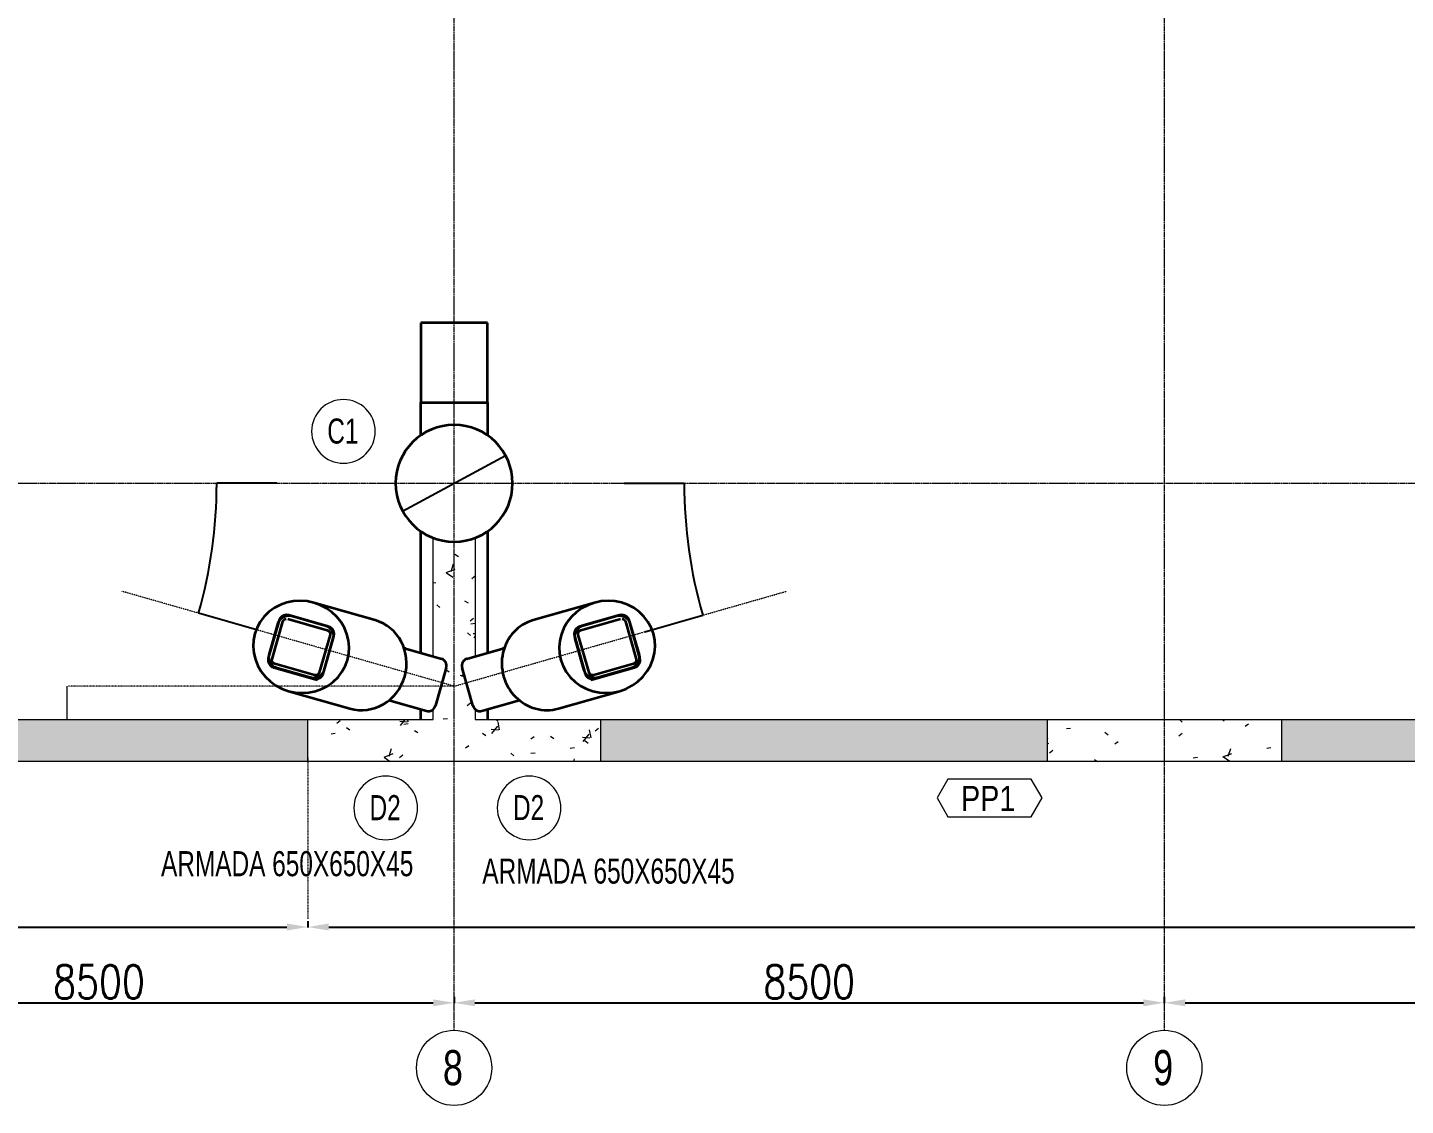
# Model space of a CAD drawing. Header units: metres. Extents: x -5444 to 112500, y -2287 to 89414.
# Drawn here: x 24574 to 41065, y -2001 to 10906 of the extents above; entities that cross this region are included whole.
import ezdxf

# ---------------------------------------------------------------- set-up
doc = ezdxf.new("R2010")
doc.units = ezdxf.units.M
doc.header["$LTSCALE"] = 10
doc.linetypes.add('Grid Line', pattern=[3.33375, 1.905, -0.47625, 0.47625, -0.47625])
doc.linetypes.add('Hidden 0_75', pattern=[0.225, 0.1125, -0.1125])
doc.layers.add('COTAS', color=8, linetype='Continuous')
for name, color, linetype, lineweight in [('E_CIMENTACION-1', 254, 'Continuous', 18), ('E_CIMENTACION-2', 253, 'Continuous', 18), ('E_COLUMNAS-1', 4, 'Continuous', 35), ('E_DETALLES-1', 7, 'Hidden 0_75', 9), ('E_DIM', 2, 'Continuous', 9), ('E_DIM-1', 2, 'Continuous', 18), ('E_EJES', 8, 'Continuous', 9), ('E_EJES-1', 8, 'Grid Line', 9), ('E_MUROS-1', 10, 'Continuous', 18), ('E_MUROS-2', 253, 'Continuous', 18), ('E_TEXTO', 3, 'Continuous', 9)]:
    doc.layers.add(name, color=color, linetype=linetype, lineweight=lineweight)
doc.styles.add('Arial Narrow', font='', dxfattribs={"width": 0.85, "height": 0.3})
doc.styles.add('Arial Narrow_1', font='', dxfattribs={"height": 0.3})
doc.styles.add('CNI_COTAS', font='romans.shx', dxfattribs={"width": 0.8})
doc.styles.add('Swis721 LtCn BT', font='swisscl.ttf', dxfattribs={"height": 0.42})
doc.styles.add('Yu Gothic UI Light', font='Yu Gothic UI Light.ttf', dxfattribs={"height": 0.225})
doc.styles.get('Arial Narrow').set_extended_font_data('Arial Narrow')
doc.styles.get('Arial Narrow_1').set_extended_font_data('Arial Narrow')
doc.dimstyles.new('1.5', dxfattribs={"dimscale": 0, "dimtxt": 400, "dimasz": 250, "dimexe": 4, "dimexo": 4, "dimgap": 50, "dimtad": 1, "dimdec": 0, "dimzin": 4, "dimdsep": 46, "dimtxsty": 'CNI_COTAS', "dimcen": 0, "dimclrd": 256, "dimclrt": 3, "dimadec": 0, "dimazin": 0, "dimtfac": 1, "dimtdec": 0, "dimtmove": 2, "dimatfit": 0, "dimfxl": 0.05, "dimtolj": 1, "dimtzin": 0, "dimarcsym": 0})
doc.dimstyles.new('CNI_COTAS_1', dxfattribs={"dimscale": 0.3048, "dimtxt": 0.235657, "dimasz": 0.492126, "dimexe": 0.246063, "dimexo": 0.0625, "dimgap": 0.049213, "dimtad": 1, "dimrnd": 0.01, "dimzin": 0, "dimdsep": 46, "dimtxsty": 'Yu Gothic UI Light', "dimblk1": 'OPEN30', "dimblk2": 'OPEN30', "dimsah": 1, "dimcen": 0.09, "dimdle": 0.246063, "dimazin": 0, "dimtfac": 1, "dimtdec": 4, "dimtix": 1, "dimtmove": 2, "dimatfit": 3, "dimfxl": 0.246063, "dimfxlon": 1, "dimtvp": 1, "dimtolj": 1, "dimtzin": 0, "dimlwd": 18, "dimlwe": 18, "dimarcsym": 2})
doc.dimstyles.new('CNI_COTAS_DIAMETRO', dxfattribs={"dimscale": 0.3048, "dimtxt": 0.235657, "dimasz": 0.984252, "dimexe": 1.181102, "dimexo": 0, "dimgap": 0.738189, "dimtad": 1, "dimjust": 3, "dimrnd": 0.01, "dimzin": 0, "dimdsep": 46, "dimtxsty": 'Yu Gothic UI Light', "dimblk1": 'OPEN30', "dimblk2": 'OPEN30', "dimsah": 1, "dimcen": 0.09, "dimdle": 0.492126, "dimazin": 0, "dimtfac": 1, "dimtdec": 4, "dimtix": 1, "dimtmove": 0, "dimatfit": 2, "dimfxl": 1, "dimtvp": 1, "dimtolj": 1, "dimtzin": 0, "dimarcsym": 2})
doc.dimstyles.new('CNI_COTAS_RADIAL', dxfattribs={"dimscale": 0.3048, "dimtxt": 0.235657, "dimasz": 0.984252, "dimexe": 1.181102, "dimexo": 0.738189, "dimgap": 0.492126, "dimtad": 1, "dimrnd": 0.01, "dimzin": 0, "dimdsep": 46, "dimtxsty": 'Yu Gothic UI Light', "dimblk1": 'OPEN30', "dimblk2": 'OPEN30', "dimsah": 1, "dimcen": 0.09, "dimdle": 0.246063, "dimazin": 0, "dimtfac": 1, "dimtdec": 4, "dimtix": 1, "dimtmove": 0, "dimatfit": 3, "dimfxl": 1, "dimtvp": 1, "dimtolj": 1, "dimtzin": 0, "dimarcsym": 2})
pattern_1 = [(50, (95341.5, -135213.6), (1092.9874, -96.024), [114, -1257]), (355, (95341.5, -135213.6), (-211.8535, 1146.828), [91, -1006]), (100.451, (95432.5, -135221.6), (882.091, 1050.433), [97, -1069]), (46.184, (95341.5, -134908.6), (1626.246, -252.121), [171, -1886]), (96.636, (95477.5, -134929.6), (1423.989, 1484.504), [146, -1603]), (351.184, (95341.5, -134908.6), (1424.305, 1484.244), [137, -1509]), (21, (95493.5, -134984.6), (909.395, -613.8754), [114, -1257]), (326, (95493.5, -134984.6), (370.702, 1105.747), [91, -1006]), (71.451, (95569.5, -135036.6), (1280.754, 491.083), [97, -1069]), (37.5, (95341.5, -135213.64), (19.0208, 507.4399), [50, -943, 50, -971, -1010]), (37.5, (95341.5, -135213.64), (19.0208, 507.4399), [-2015, 50, -959]), (7.5, (95341.5, -135213.64), (400.9215, 601.4765), [50, -532, 50, -920, -385]), (7.5, (95341.5, -135213.64), (400.9215, 601.4765), [-1553, 50, -335]), (327.5, (95001.5, -135213.64), (813.8092, -34.6925), [50, -331, 50, -1138, -1577]), (327.5, (95001.5, -135213.64), (813.8092, -34.6925), [-1570, 50, -1527]), (317.5, (94849.5, -135213.64), (888.673, 152.753), [50, -445, 50, -739, -1120]), (317.5, (94849.5, -135213.64), (888.673, 152.753), [-1285, 50, -1070])]

# ---------------------------------------------------------------- blocks, each defined once
blk = doc.blocks.new('EST_SCM_RECALCE_16 - EST_SCM_RECALCE_16-1579477-_0_00m_LOC COLUMNAS Y MUROS PISO 1')
at = {"layer": 'E_COLUMNAS-1'}
for p, q in [((-82.262, 142.582), (-83.062, 142.582)), ((-83.062, 142.582), (-83.062, 141.629)), ((-82.262, 141.629), (-82.262, 142.582)), ((-83.062, 141.629), (-82.262, 141.629)), ((-83.062, 141.235), (-83.062, 141.629)), ((-82.262, 141.629), (-82.262, 141.235)), ((-83.062, 138.632), (-83.062, 140.09)), ((-82.262, 140.09), (-82.262, 138.633)), ((-83.062, 137.832), (-83.062, 137.957)), ((-82.262, 137.957), (-82.262, 137.832))]:
    blk.add_line(p, q, dxfattribs=at)
blk = doc.blocks.new('EST_SCM_CAMISA_4 - EST_SCM_CAMISA_4-1934144-_0_00m_LOC COLUMNAS Y MUROS PISO 1')
at = {"layer": 'E_COLUMNAS-1'}
for p, q in [((-63.982, 139.233), (-64.716, 139.023)), ((-64.129, 138.957), (-63.732, 139.07)), ((-63.558, 138.987), (-63.449, 138.609)), ((-64.104, 138.421), (-64.212, 138.8)), ((-63.543, 138.449), (-63.94, 138.335)), ((-64.414, 137.965), (-63.679, 138.175))]:
    blk.add_line(p, q, dxfattribs=at)
at = {"layer": 'E_COLUMNAS-1', "flags": 128}
for points in [[(-63.982, 139.233), (-64.059, 139.205), (-64.132, 139.167), (-64.198, 139.119), (-64.257, 139.063), (-64.308, 139), (-64.348, 138.931), (-64.378, 138.857), (-64.397, 138.78), (-64.405, 138.701), (-64.401, 138.623), (-64.385, 138.546), (-64.357, 138.472), (-64.32, 138.403), (-64.272, 138.34), (-64.215, 138.285), (-64.15, 138.238), (-64.079, 138.201), (-64.003, 138.174), (-63.923, 138.157), (-63.842, 138.152), (-63.76, 138.158), (-63.679, 138.175)], [(-63.679, 138.175), (-63.602, 138.203), (-63.53, 138.241), (-63.463, 138.289), (-63.404, 138.345), (-63.354, 138.408), (-63.313, 138.477), (-63.283, 138.551), (-63.264, 138.628), (-63.257, 138.707), (-63.261, 138.786), (-63.277, 138.862), (-63.304, 138.936), (-63.342, 139.005), (-63.39, 139.068), (-63.446, 139.123), (-63.511, 139.17), (-63.582, 139.207), (-63.658, 139.235), (-63.738, 139.251), (-63.82, 139.256), (-63.901, 139.25), (-63.982, 139.233)], [(-63.732, 139.07), (-63.701, 139.078), (-63.67, 139.078), (-63.639, 139.072), (-63.611, 139.059), (-63.588, 139.039), (-63.569, 139.015), (-63.558, 138.987)], [(-64.212, 138.8), (-64.217, 138.832), (-64.213, 138.863), (-64.202, 138.893), (-64.183, 138.92), (-64.158, 138.942), (-64.129, 138.957)], [(-63.449, 138.609), (-63.445, 138.58), (-63.447, 138.552), (-63.455, 138.524), (-63.47, 138.498), (-63.491, 138.477), (-63.515, 138.46), (-63.543, 138.449)], [(-63.94, 138.335), (-63.969, 138.33), (-63.999, 138.331), (-64.028, 138.339), (-64.054, 138.353), (-64.076, 138.372), (-64.093, 138.395), (-64.104, 138.421)]]:
    blk.add_lwpolyline(points, dxfattribs=at)
at = {"layer": 'E_COLUMNAS-1'}
blk.add_ellipse((-64.565, 138.494), major_axis=(-0.151, 0.529), ratio=0.954563, start_param=0, end_param=3.141593, dxfattribs=at)
blk = doc.blocks.new('EST_SCM_CAMISA_2 - EST_SCM_CAMISA_4-2886381-_0_00m_LOC COLUMNAS Y MUROS PISO 1')
at = {"layer": 'E_COLUMNAS-1'}
for p, q in [((-66.608, 139.023), (-67.342, 139.233)), ((-67.592, 139.07), (-67.195, 138.957)), ((-67.875, 138.609), (-67.767, 138.987)), ((-67.112, 138.8), (-67.22, 138.421)), ((-67.384, 138.335), (-67.781, 138.449)), ((-67.645, 138.175), (-66.91, 137.965))]:
    blk.add_line(p, q, dxfattribs=at)
at = {"layer": 'E_COLUMNAS-1', "flags": 128}
for points in [[(-67.342, 139.233), (-67.423, 139.25), (-67.505, 139.256), (-67.586, 139.251), (-67.666, 139.235), (-67.742, 139.207), (-67.813, 139.17), (-67.878, 139.123), (-67.935, 139.068), (-67.982, 139.005), (-68.02, 138.936), (-68.048, 138.862), (-68.063, 138.786), (-68.068, 138.707), (-68.06, 138.628), (-68.041, 138.551), (-68.011, 138.477), (-67.971, 138.408), (-67.92, 138.345), (-67.861, 138.289), (-67.795, 138.241), (-67.722, 138.203), (-67.645, 138.175)], [(-67.645, 138.175), (-67.564, 138.158), (-67.483, 138.152), (-67.401, 138.157), (-67.321, 138.174), (-67.245, 138.201), (-67.174, 138.238), (-67.109, 138.285), (-67.052, 138.34), (-67.005, 138.403), (-66.967, 138.472), (-66.94, 138.546), (-66.924, 138.623), (-66.919, 138.701), (-66.927, 138.78), (-66.946, 138.857), (-66.976, 138.931), (-67.016, 139), (-67.067, 139.063), (-67.126, 139.119), (-67.192, 139.167), (-67.265, 139.205), (-67.342, 139.233)], [(-67.767, 138.987), (-67.755, 139.015), (-67.737, 139.039), (-67.713, 139.059), (-67.685, 139.072), (-67.654, 139.078), (-67.623, 139.078), (-67.592, 139.07)], [(-67.195, 138.957), (-67.166, 138.942), (-67.141, 138.92), (-67.122, 138.893), (-67.111, 138.863), (-67.107, 138.832), (-67.112, 138.8)], [(-67.781, 138.449), (-67.809, 138.46), (-67.834, 138.477), (-67.854, 138.498), (-67.869, 138.524), (-67.877, 138.552), (-67.88, 138.58), (-67.875, 138.609)], [(-67.22, 138.421), (-67.231, 138.395), (-67.248, 138.372), (-67.27, 138.353), (-67.296, 138.339), (-67.325, 138.331), (-67.355, 138.33), (-67.384, 138.335)]]:
    blk.add_lwpolyline(points, dxfattribs=at)
at = {"layer": 'E_COLUMNAS-1'}
blk.add_ellipse((-66.759, 138.494), major_axis=(0.151, 0.529), ratio=0.954563, start_param=3.141593, end_param=6.283185, dxfattribs=at)
blk = doc.blocks.new('Grid - CNI_NOMBRE EJES-372759-_0_00m_LOC COLUMNAS Y MUROS PISO 1')
at = {"layer": 'E_EJES'}
blk.add_circle((0, 0), 0.003, dxfattribs=at)
blk = doc.blocks.new('CNI_TAG COLUMNAS CONCRETO MARCA - CNI_COLUMNA CONCRETO-582370-_0_00m_LOC COLUMNAS Y MUROS PISO 1')
at = {"layer": 'E_TEXTO'}
for start, end in [(360, 180), (180, 360)]:
    blk.add_arc((0.00026, -0.00015), 0.00254, start, end, dxfattribs=at)
blk = doc.blocks.new('DIMBLOCK21-_0_00m_LOC COLUMNAS Y MUROS PISO 1')
at = {"layer": 'COTAS', "color": 0, "lineweight": -2, "transparency": 16777216}
for p, q in [((21179, -701), (21179, -776)), ((29679, -701), (29679, -776))]:
    blk.add_line(p, q, dxfattribs=at)
at = {"layer": 'COTAS', "lineweight": -2, "transparency": 16777216}
blk.add_line((21429, -772), (29429, -772), dxfattribs=at)
at = {"layer": 'COTAS', "transparency": 16777216}
for points in [[(21429, -731), (21429, -814), (21179, -772)], [(29429, -731), (29429, -814), (29679, -772)]]:
    blk.add_solid(points, dxfattribs=at)
at = {"layer": 'Defpoints', "color": 0, "transparency": 16777216}
for p in [(21179, -697), (29679, -697), (29679, -772)]:
    blk.add_point(p, dxfattribs=at)
at = {"layer": 'COTAS', "color": 3, "transparency": 16777216, "insert": (25429, -522), "char_height": 400, "width": 2.26, "attachment_point": 5, "style": 'CNI_COTAS'}
blk.add_mtext('\\A1;8500', dxfattribs=at)
blk = doc.blocks.new('DIMBLOCK22-_0_00m_LOC COLUMNAS Y MUROS PISO 1')
at = {"layer": 'COTAS', "color": 0, "lineweight": -2, "transparency": 16777216}
for p, q in [((29679, -701), (29679, -776)), ((38179, -701), (38179, -776))]:
    blk.add_line(p, q, dxfattribs=at)
at = {"layer": 'COTAS', "lineweight": -2, "transparency": 16777216}
blk.add_line((29929, -772), (37929, -772), dxfattribs=at)
at = {"layer": 'COTAS', "transparency": 16777216}
for points in [[(29929, -731), (29929, -814), (29679, -772)], [(37929, -731), (37929, -814), (38179, -772)]]:
    blk.add_solid(points, dxfattribs=at)
at = {"layer": 'Defpoints', "color": 0, "transparency": 16777216}
for p in [(29679, -697), (38179, -697), (38179, -772)]:
    blk.add_point(p, dxfattribs=at)
at = {"layer": 'COTAS', "color": 3, "transparency": 16777216, "insert": (33929, -522), "char_height": 400, "width": 2.26, "attachment_point": 5, "style": 'CNI_COTAS'}
blk.add_mtext('\\A1;8500', dxfattribs=at)
blk = doc.blocks.new('DIMBLOCK23-_0_00m_LOC COLUMNAS Y MUROS PISO 1')
at = {"layer": 'COTAS', "color": 0, "lineweight": -2, "transparency": 16777216}
for p, q in [((38179, -701), (38179, -776)), ((46679, -701), (46679, -776))]:
    blk.add_line(p, q, dxfattribs=at)
at = {"layer": 'COTAS', "lineweight": -2, "transparency": 16777216}
blk.add_line((38429, -772), (46429, -772), dxfattribs=at)
at = {"layer": 'COTAS', "transparency": 16777216}
for points in [[(38429, -731), (38429, -814), (38179, -772)], [(46429, -731), (46429, -814), (46679, -772)]]:
    blk.add_solid(points, dxfattribs=at)
at = {"layer": 'Defpoints', "color": 0, "transparency": 16777216}
for p in [(38179, -697), (46679, -697), (46679, -772)]:
    blk.add_point(p, dxfattribs=at)
at = {"layer": 'COTAS', "color": 3, "transparency": 16777216, "insert": (42429, -522), "char_height": 400, "width": 2.26, "attachment_point": 5, "style": 'CNI_COTAS'}
blk.add_mtext('\\A1;8500', dxfattribs=at)
blk = doc.blocks.new('_Open30')
at = {"color": 0, "linetype": 'ByBlock', "lineweight": -2}
for p, q in [((-1, 0), (0, 0)), ((0, 0), (-1, 0)), ((0, 0), (-1, 0))]:
    blk.add_line(p, q, dxfattribs=at)
blk = doc.blocks.new('DIMBLOCK43-_0_00m_LOC COLUMNAS Y MUROS PISO 1')
at = {"layer": 'Defpoints', "color": 0, "transparency": 16777216}
for p in [(30296, 5780), (29063, 5117)]:
    blk.add_point(p, dxfattribs=at)
at = {"layer": 'E_DIM', "color": 0, "lineweight": -2, "transparency": 16777216}
blk.add_line((29063, 5117), (30296, 5780), dxfattribs=at)
at = {"layer": 'E_DIM', "color": 0, "lineweight": -2, "transparency": 16777216, "xscale": 0.3, "yscale": 0.3, "zscale": 0.3}
for p, rotation in [((30296, 5780), 28.28661443131957), ((29063, 5117), 208.2866144313195)]:
    blk.add_blockref('_Open30', p, dxfattribs=dict(at, rotation=rotation))
at = {"layer": 'E_DIM', "color": 0, "transparency": 16777216, "insert": (29679, 5449), "char_height": 0.225, "width": 0.956, "attachment_point": 5, "rotation": 28.2866, "style": 'Yu Gothic UI Light'}
blk.add_mtext('\\A1;ø1400.00', dxfattribs=at)
blk = doc.blocks.new('DIMBLOCK92-_0_00m_LOC COLUMNAS Y MUROS PISO 1')
at = {"layer": 'COTAS', "color": 0, "lineweight": -2, "transparency": 16777216}
for p, q in [((-20, 206), (-20, 131)), ((27929, 206), (27929, 131))]:
    blk.add_line(p, q, dxfattribs=at)
at = {"layer": 'COTAS', "lineweight": -2, "transparency": 16777216}
blk.add_line((230, 135), (27679, 135), dxfattribs=at)
at = {"layer": 'COTAS', "transparency": 16777216}
for points in [[(230, 177), (230, 94), (-20, 135)], [(27679, 177), (27679, 94), (27929, 135)]]:
    blk.add_solid(points, dxfattribs=at)
at = {"layer": 'Defpoints', "color": 0, "transparency": 16777216}
for p in [(-20, 210), (27929, 210), (27929, 135)]:
    blk.add_point(p, dxfattribs=at)
at = {"layer": 'COTAS', "color": 3, "transparency": 16777216, "insert": (13954, 385), "char_height": 400, "width": 2.88, "attachment_point": 5, "style": 'CNI_COTAS'}
blk.add_mtext('\\A1;27950', dxfattribs=at)
blk = doc.blocks.new('DIMBLOCK93-_0_00m_LOC COLUMNAS Y MUROS PISO 1')
at = {"layer": 'COTAS', "color": 0, "lineweight": -2, "transparency": 16777216}
for p, q in [((27929, 206), (27929, 131)), ((82429, 206), (82429, 131))]:
    blk.add_line(p, q, dxfattribs=at)
at = {"layer": 'COTAS', "lineweight": -2, "transparency": 16777216}
blk.add_line((28179, 135), (82179, 135), dxfattribs=at)
at = {"layer": 'COTAS', "transparency": 16777216}
for points in [[(28179, 177), (28179, 94), (27929, 135)], [(82179, 177), (82179, 94), (82429, 135)]]:
    blk.add_solid(points, dxfattribs=at)
at = {"layer": 'Defpoints', "color": 0, "transparency": 16777216}
for p in [(27929, 210), (82429, 210), (82429, 135)]:
    blk.add_point(p, dxfattribs=at)
at = {"layer": 'COTAS', "color": 3, "transparency": 16777216, "insert": (55179, 385), "char_height": 400, "width": 2.94, "attachment_point": 5, "style": 'CNI_COTAS'}
blk.add_mtext('\\A1;54500', dxfattribs=at)
blk = doc.blocks.new('CNI_TAG PANTALLAS Y CONTENCIONES_MARCA - CNI_TAG PANTALLA_MARCA-583536-_0_00m_LOC COLUMNAS Y MUROS PISO 1')
at = {"layer": 'E_TEXTO'}
for p, q in [((-0.00291, 0.00304), (-0.00377, 0.00155)), ((0.00374, 0.00304), (-0.00291, 0.00304)), ((0.00461, 0.00155), (0.00374, 0.00304)), ((-0.00377, 0.00155), (-0.00291, 0.00005)), ((0.00374, 0.00005), (0.00461, 0.00155)), ((-0.00291, 0.00005), (0.00374, 0.00005))]:
    blk.add_line(p, q, dxfattribs=at)
blk = doc.blocks.new('DIMBLOCK120-_0_00m_LOC COLUMNAS Y MUROS PISO 1')
at = {"layer": 'Defpoints', "color": 0, "transparency": 16777216}
for p in [(21179, 5449), (27559, 5449), (26741, 4404), (27313, 3695)]:
    blk.add_point(p, dxfattribs=at)
at = {"layer": 'E_DIM', "color": 0, "lineweight": -2, "transparency": 16777216}
for p, q in [((27558, 5449), (26838, 5449)), ((27313, 3695), (26620, 3893))]:
    blk.add_line(p, q, dxfattribs=at)
blk.add_arc((21179, 5449), 5659, 344.0487, 359.997, dxfattribs=at)
at = {"layer": 'E_DIM', "color": 0, "lineweight": -2, "transparency": 16777216, "xscale": 0.3, "yscale": 0.3, "zscale": 0.3}
for p, rotation in [((26839, 5449), 89.99848135152168), ((26621, 3893), 254.0472203580177)]:
    blk.add_blockref('_Open30', p, dxfattribs=dict(at, rotation=rotation))
at = {"layer": 'E_DIM', "color": 0, "transparency": 16777216, "insert": (26784, 4663), "char_height": 0.225, "width": 0.977, "attachment_point": 5, "rotation": 82.0229, "style": 'Yu Gothic UI Light'}
blk.add_mtext('\\A1;15.95°', dxfattribs=at)
blk = doc.blocks.new('DIMBLOCK121-_0_00m_LOC COLUMNAS Y MUROS PISO 1')
at = {"layer": 'Defpoints', "color": 0, "transparency": 16777216}
for p in [(31714, 5449), (38179, 5449), (32458, 4916), (31963, 3672)]:
    blk.add_point(p, dxfattribs=at)
at = {"layer": 'E_DIM', "color": 0, "lineweight": -2, "transparency": 16777216}
for p, q in [((31714, 5449), (32434, 5449)), ((31963, 3672), (32655, 3870))]:
    blk.add_line(p, q, dxfattribs=at)
blk.add_arc((38179, 5449), 5746, 180.003, 195.9513, dxfattribs=at)
at = {"layer": 'E_DIM', "color": 0, "lineweight": -2, "transparency": 16777216, "xscale": 0.3, "yscale": 0.3, "zscale": 0.3}
for p, rotation in [((32434, 5449), 90.00149575715142), ((32655, 3869), 285.9528025333088)]:
    blk.add_blockref('_Open30', p, dxfattribs=dict(at, rotation=rotation))
at = {"layer": 'E_DIM', "color": 0, "transparency": 16777216, "insert": (32489, 4651), "char_height": 0.225, "width": 0.977, "attachment_point": 5, "rotation": 277.9771, "style": 'Yu Gothic UI Light'}
blk.add_mtext('\\A1;15.95°', dxfattribs=at)
blk = doc.blocks.new('DIMBLOCK123-_0_00m_LOC COLUMNAS Y MUROS PISO 1')
at = {"layer": 'Defpoints', "color": 0, "transparency": 16777216}
for p in [(25118, 3019), (25043, 2619), (25118, 2619)]:
    blk.add_point(p, dxfattribs=at)
at = {"layer": 'E_DIM-1', "color": 0, "lineweight": 18, "transparency": 16777216}
for p, q in [((25043, 3019), (25043, 3019)), ((25043, 3019), (25043, 2619)), ((25043, 2619), (25043, 2619))]:
    blk.add_line(p, q, dxfattribs=at)
at = {"layer": 'E_DIM-1', "color": 0, "lineweight": 18, "transparency": 16777216, "xscale": 0.15, "yscale": 0.15, "zscale": 0.15}
for p, rotation in [((25043, 3019), 90), ((25043, 2619), 270)]:
    blk.add_blockref('_Open30', p, dxfattribs=dict(at, rotation=rotation))
at = {"layer": 'E_DIM-1', "color": 0, "transparency": 16777216, "insert": (24884, 2996), "char_height": 0.225, "width": 0.694, "attachment_point": 1, "rotation": 90, "line_spacing_factor": 1.142579, "style": 'Yu Gothic UI Light'}
blk.add_mtext('\\A1;400.02', dxfattribs=at)
blk = doc.blocks.new('DIMBLOCK174-_0_00m_LOC COLUMNAS Y MUROS PISO 1')
at = {"layer": 'Defpoints', "color": 0, "transparency": 16777216}
for p in [(37995, 5449), (44872, 5449), (44046, 4313), (44607, 3559)]:
    blk.add_point(p, dxfattribs=at)
at = {"layer": 'E_DIM', "color": 0, "lineweight": -2, "transparency": 16777216}
for p, q in [((44871, 5449), (44151, 5449)), ((44607, 3559), (43914, 3757))]:
    blk.add_line(p, q, dxfattribs=at)
blk.add_arc((37995, 5449), 6156, 344.0553, 359.9972, dxfattribs=at)
at = {"layer": 'E_DIM', "color": 0, "lineweight": -2, "transparency": 16777216, "xscale": 0.3, "yscale": 0.3, "zscale": 0.3}
for p, rotation in [((44152, 5449), 89.99860399821142), ((43915, 3757), 254.0538693010236)]:
    blk.add_blockref('_Open30', p, dxfattribs=dict(at, rotation=rotation))
at = {"layer": 'E_DIM', "color": 0, "transparency": 16777216, "insert": (44092, 4595), "char_height": 0.225, "width": 0.977, "attachment_point": 5, "rotation": 82.0262, "style": 'Yu Gothic UI Light'}
blk.add_mtext('\\A1;15.95°', dxfattribs=at)

msp = doc.modelspace()

# ---------------------------------------------------------------- hatches: boundary and pattern name
at = {"layer": 'E_CIMENTACION-1'}
h = msp.add_hatch(dxfattribs=at)
h.set_pattern_fill('FP_1', color=256, scale=1000, style=0, pattern_type=2)
h.set_pattern_definition(pattern_1)
h.paths.add_polyline_path([(31429.4029, 2118.7626), (31429.4029, 2618.7626), (29929.4029, 2618.7626), (29929.4029, 2743.8865), (29914.3743, 2760.6445), (29902.6901, 2786.2299), (29773.5543, 3238.1413), (29769.9557, 3266.0382), (29774.795, 3293.5159), (29787.5984, 3317.8847), (29807.1127, 3336.7592), (29831.4277, 3348.2919), (29929.4029, 3376.7821), (29929.4029, 4795.9943), (29860.5762, 4772.6308), (29770.7712, 4754.7675), (29679.4029, 4748.7789), (29588.0345, 4754.7675), (29498.2295, 4772.6308), (29429.4029, 4795.9943), (29429.4029, 3376.2707), (29527.8796, 3348.1409), (29552.197, 3336.6136), (29571.7152, 3317.7434), (29584.5235, 3293.3774), (29589.3682, 3265.9009), (29585.7751, 3238.0033), (29456.7284, 2786.0665), (29445.0492, 2760.4787), (29429.4029, 2743.0249), (29429.4029, 2618.7626), (27929.4029, 2618.7626), (27929.4029, 2118.7626), (30610.6646, 2118.7626)])
h = msp.add_hatch(dxfattribs=at)
h.set_pattern_fill('FP_1', color=256, scale=1000, style=0, pattern_type=2)
h.set_pattern_definition(pattern_1)
h.paths.add_polyline_path([(37410.5757, 2118.7626), (39579.5897, 2118.7626), (39579.5897, 2618.7626), (36779.5897, 2618.7626), (36779.5897, 2118.7626)])
at = {"layer": 'E_MUROS-1'}
h = msp.add_hatch(color=256, dxfattribs=at)
h.paths.add_polyline_path([(17010.8424, 2118.7626), (19779.5897, 2118.7626), (19779.5897, 2618.7626), (14429.4029, 2618.7626), (14429.4029, 2118.7626)])
h.paths.add_polyline_path([(27929.4029, 2118.7626), (27929.4029, 2618.7626), (22579.5897, 2618.7626), (22579.5897, 2118.7626), (27210.709, 2118.7626)])
h.paths.add_polyline_path([(479.5631, 2118.7626), (2929.4029, 2118.7626), (2929.4029, 2618.7626), (479.5631, 2618.7626)])
h.paths.add_polyline_path([(10210.9313, 2118.7626), (10929.4029, 2118.7626), (10929.4029, 2618.7626), (5429.4029, 2618.7626), (5429.4029, 2118.7626)])
h = msp.add_hatch(color=256, dxfattribs=at)
h.paths.add_polyline_path([(56579.5897, 2118.7626), (61929.4029, 2118.7626), (61929.4029, 2618.7626), (56579.5897, 2618.7626)])
h.paths.add_polyline_path([(78929.4029, 2118.7626), (78929.4029, 2618.7626), (73579.5897, 2618.7626), (73579.5897, 2118.7626), (78210.0423, 2118.7626)])
h.paths.add_polyline_path([(36779.5897, 2118.7626), (36779.5897, 2618.7626), (31429.4029, 2618.7626), (31429.4029, 2118.7626)])
h.paths.add_polyline_path([(39579.5897, 2118.7626), (44929.4029, 2118.7626), (44929.4029, 2618.7626), (39579.5897, 2618.7626)])
h.paths.add_polyline_path([(70779.5897, 2118.7626), (70779.5897, 2618.7626), (65429.4029, 2618.7626), (65429.4029, 2118.7626)])
h.paths.add_polyline_path([(48429.4029, 2118.7626), (53779.5897, 2118.7626), (53779.5897, 2618.7626), (48429.4029, 2618.7626)])

# ---------------------------------------------------------------- linework, layer by layer
at = {"layer": 'E_CIMENTACION-2'}
for p, q in [((29429.4029, 3375.8097), (29429.4029, 4795.9943)), ((29929.4029, 4795.9943), (29929.4029, 3375.8191)), ((29429.4029, 2618.7626), (29429.4029, 2743.0249)), ((29929.4029, 2743.8865), (29929.4029, 2618.7626)), ((27929.4029, 2118.7626), (27929.4029, 2618.7626)), ((27929.4029, 2618.7626), (29429.4029, 2618.7626)), ((29929.4029, 2618.7626), (31429.4029, 2618.7626)), ((31429.4029, 2618.7626), (31429.4029, 2118.7626)), ((36779.5897, 2118.7626), (36779.5897, 2618.7626)), ((36779.5897, 2618.7626), (39579.5897, 2618.7626)), ((39579.5897, 2618.7626), (39579.5897, 2118.7626)), ((31429.4029, 2118.7626), (27929.4029, 2118.7626)), ((39579.5897, 2118.7626), (36779.5897, 2118.7626))]:
    msp.add_line(p, q, dxfattribs=at)
at = {"layer": 'E_COLUMNAS-1'}
for p, q in [((27584.4057, 3807.9945), (27455.3141, 3356.0704)), ((27500.6444, 3343.1267), (27629.736, 3795.0508)), ((27687.426, 3825.3765), (28160.8752, 3690.1871)), ((28152.532, 3739.8666), (27699.6888, 3868.6734)), ((28173.235, 3733.4564), (27699.7859, 3868.6458)), ((31658.7324, 3868.6731), (31185.3099, 3733.3905)), ((31197.6791, 3690.1238), (31671.1016, 3825.4065)), ((31658.8482, 3868.7061), (31206.7504, 3740.1113)), ((31728.7984, 3795.0924), (31857.9877, 3343.1962)), ((31903.3154, 3356.1488), (31774.1261, 3808.045)), ((28193.8456, 3633.9741), (28064.754, 3182.05)), ((31293.9099, 3182.0084), (31164.7206, 3633.9046)), ((28110.0842, 3169.1063), (28239.1758, 3621.0304)), ((29096.4016, 3471.392), (29077.5242, 3476.7616)), ((29096.4898, 3471.3669), (29527.8796, 3348.1409)), ((29831.4277, 3348.2919), (30262.7909, 3471.6111)), ((30281.3184, 3476.8812), (30262.8961, 3471.6411)), ((31119.3929, 3620.952), (31248.5822, 3169.0558)), ((27521.2549, 3243.6444), (27994.7041, 3108.455)), ((28007.0639, 3151.7243), (27533.6148, 3286.9137)), ((29585.7751, 3238.0033), (29456.7284, 2786.0665)), ((29902.6901, 2786.2299), (29773.5543, 3238.1413)), ((31825.0292, 3286.977), (31351.6067, 3151.6943)), ((31363.9759, 3108.4277), (31837.3984, 3243.7103)), ((27994.8011, 3108.4274), (28042.9778, 3094.724)), ((31315.6835, 3094.6913), (31363.8601, 3108.3947)), ((28898.2589, 2851.4476), (29349.4989, 2723.0967)), ((30009.9145, 2723.278), (30460.5395, 2851.4539))]:
    msp.add_line(p, q, dxfattribs=at)
at = {"layer": 'E_COLUMNAS-1', "flags": 128}
for points in [[(27699.7859, 3868.6458), (27670.5604, 3872.4099), (27641.7759, 3867.3346), (27616.2502, 3853.9166), (27596.4818, 3833.4694), (27584.4057, 3807.9945)], [(27629.736, 3795.0508), (27637.9164, 3810.624), (27651.7526, 3821.8557), (27669.1381, 3827.0361)], [(31774.1261, 3808.045), (31762.0446, 3833.5174), (31742.2716, 3853.9605), (31716.7429, 3867.3734), (31687.9572, 3872.443), (31658.7324, 3868.6731)], [(31689.3893, 3827.0697), (31706.7759, 3821.8928), (31720.6146, 3810.6639), (31728.7984, 3795.0924)], [(28160.8752, 3690.1871), (28177.2815, 3681.9401), (28189.3084, 3668.3612), (28195.1249, 3651.5178), (28193.8456, 3633.9741)], [(28239.1758, 3621.0304), (28242.3774, 3649.0394), (28236.391, 3676.8406), (28221.8028, 3701.7128), (28200.0408, 3721.2213), (28173.235, 3733.4564)], [(31185.3099, 3733.3905), (31158.5066, 3721.1501), (31136.7486, 3701.6374), (31122.1657, 3676.7625), (31116.1853, 3648.9602), (31119.3929, 3620.952)], [(31164.7206, 3633.9046), (31163.4375, 3651.448), (31169.2504, 3668.2925), (31181.2745, 3681.8736), (31197.6791, 3690.1238)], [(27455.3141, 3356.0704), (27452.1126, 3328.0614), (27458.0989, 3300.2602), (27472.6871, 3275.388), (27494.4492, 3255.8795), (27521.2549, 3243.6444)], [(27533.6148, 3286.9137), (27517.2085, 3295.1607), (27505.1816, 3308.7396), (27499.365, 3325.583), (27500.6444, 3343.1267)], [(31857.9877, 3343.1962), (31859.2708, 3325.6528), (31853.4579, 3308.8083), (31841.4338, 3295.2272), (31825.0292, 3286.977)], [(31837.3984, 3243.7103), (31864.2017, 3255.9507), (31885.9597, 3275.4634), (31900.5426, 3300.3383), (31906.523, 3328.1406), (31903.3154, 3356.1488)], [(27994.7041, 3108.455), (28023.9295, 3104.6909), (28052.714, 3109.7662), (28078.2397, 3123.1842), (28098.0082, 3143.6314), (28110.0842, 3169.1063)], [(28064.754, 3182.05), (28056.5735, 3166.4768), (28042.7373, 3155.2451), (28025.3519, 3150.0647), (28007.0639, 3151.7243)], [(31248.5822, 3169.0558), (31260.6637, 3143.5834), (31280.4367, 3123.1403), (31305.9654, 3109.7274), (31334.7511, 3104.6578), (31363.9759, 3108.4277)], [(31351.6067, 3151.6943), (31333.319, 3150.0311), (31315.9324, 3155.208), (31302.0937, 3166.4369), (31293.9099, 3182.0084)]]:
    msp.add_lwpolyline(points, dxfattribs=at)
at = {"layer": 'E_COLUMNAS-1'}
for start, end in [(0, 180), (180, 0)]:
    msp.add_arc((29679.4029, 5448.7789), 700, start, end, dxfattribs=at)
for centre, major_axis, start_param, end_param in [((29503.1686, 3261.5998), (24.6229, 86.5662), 4.7113220176, 6.2821183444), ((29856.1558, 3261.7556), (-24.6229, 86.5662), 0.001273282, 1.5720696088), ((29374.1218, 2809.6629), (24.6229, 86.5662), 3.1405256908, 4.7113220176), ((29985.2915, 2809.8442), (-24.6229, 86.5662), 1.5720696088, 3.1428659356)]:
    msp.add_ellipse(centre, major_axis=major_axis, ratio=0.9545626407, start_param=start_param, end_param=end_param, dxfattribs=at)
at = {"layer": 'E_DETALLES-1'}
for p, q in [((29679.4029, 3018.7789), (25702.7164, 4155.6434)), ((29679.4029, 3018.7789), (33656.0893, 4155.6434)), ((29679.4029, 3018.7789), (25063.4029, 3018.7789)), ((27929.4029, 2168.7789), (27929.4029, 233.7789))]:
    msp.add_line(p, q, dxfattribs=at)
at = {"layer": 'E_EJES-1'}
for p, q in [((29679.4029, -1101.314), (29679.4029, 38666.2144)), ((38179.4029, -1101.314), (38179.4029, 38666.2144)), ((-3637.6038, 5448.7789), (105501.3014, 5448.7789))]:
    msp.add_line(p, q, dxfattribs=at)
at = {"layer": 'E_MUROS-2'}
for p, q in [((22579.5897, 2618.7626), (27929.4029, 2618.7626)), ((31429.4029, 2618.7626), (36779.5897, 2618.7626)), ((39579.5897, 2618.7626), (44929.4029, 2618.7626)), ((27929.4029, 2118.7626), (22579.5897, 2118.7626)), ((36779.5897, 2118.7626), (31429.4029, 2118.7626)), ((44929.4029, 2118.7626), (39579.5897, 2118.7626))]:
    msp.add_line(p, q, dxfattribs=at)

# ---------------------------------------------------------------- block references
at = {"layer": 'E_COLUMNAS-1', "xscale": 1000, "yscale": 1000, "zscale": 1000}
for name, p in [('EST_SCM_RECALCE_16 - EST_SCM_RECALCE_16-1579477-_0_00m_LOC COLUMNAS Y MUROS PISO 1', (112341.5002, -135213.6412)), ('EST_SCM_CAMISA_2 - EST_SCM_CAMISA_4-2886381-_0_00m_LOC COLUMNAS Y MUROS PISO 1', (95341.5002, -135213.6412)), ('EST_SCM_CAMISA_4 - EST_SCM_CAMISA_4-1934144-_0_00m_LOC COLUMNAS Y MUROS PISO 1', (95341.5002, -135213.6412))]:
    msp.add_blockref(name, p, dxfattribs=at)
at = {"layer": 'E_EJES', "xscale": 149999.9999999999, "yscale": 149999.9999999999, "zscale": 149999.9999999999}
for p in [(29679.4029, -1551.314), (38179.4029, -1551.314)]:
    msp.add_blockref('Grid - CNI_NOMBRE EJES-372759-_0_00m_LOC COLUMNAS Y MUROS PISO 1', p, dxfattribs=at)
at = {"layer": 'E_TEXTO', "xscale": 149999.9999999999, "yscale": 149999.9999999999, "zscale": 149999.9999999999}
for name, p in [('CNI_TAG COLUMNAS CONCRETO MARCA - CNI_COLUMNA CONCRETO-582370-_0_00m_LOC COLUMNAS Y MUROS PISO 1', (28315.4425, 6093.2846)), ('CNI_TAG COLUMNAS CONCRETO MARCA - CNI_COLUMNA CONCRETO-582370-_0_00m_LOC COLUMNAS Y MUROS PISO 1', (28821.0249, 1583.6477)), ('CNI_TAG COLUMNAS CONCRETO MARCA - CNI_COLUMNA CONCRETO-582370-_0_00m_LOC COLUMNAS Y MUROS PISO 1', (30537.9549, 1583.7544)), ('CNI_TAG PANTALLAS Y CONTENCIONES_MARCA - CNI_TAG PANTALLA_MARCA-583536-_0_00m_LOC COLUMNAS Y MUROS PISO 1', (36025.4651, 1448.7347))]:
    msp.add_blockref(name, p, dxfattribs=at)

# ---------------------------------------------------------------- texts
at = {"layer": 'E_EJES', "char_height": 420, "width": 312.658125, "attachment_point": 1, "style": 'Swis721 LtCn BT'}
for s, insert in [('8', (29544.9698, -1338.7145)), ('9', (38044.9698, -1338.7145))]:
    msp.add_mtext(s, dxfattribs=dict(at, insert=insert))
at = {"layer": 'E_TEXTO', "char_height": 300, "attachment_point": 1}
for s, insert, width, style in [('C1', (28161.2266, 6224.496), 459.968203, 'Arial Narrow'), ('PP1', (35746.3743, 1826.0398), 817.72125, 'Arial Narrow_1'), ('D2', (28666.809, 1714.859), 459.968203, 'Arial Narrow'), ('D2', (30383.739, 1714.9658), 459.968203, 'Arial Narrow'), ('ARMADA 650X650X45', (26171.6104, 1043.8001), 3771.739266, 'Arial Narrow'), ('ARMADA 650X650X45', (30016.7364, 955.4017), 3771.739266, 'Arial Narrow')]:
    msp.add_mtext(s, dxfattribs=dict(at, insert=insert, width=width, style=style))

# ---------------------------------------------------------------- dimensions: what is measured, and where the dimension line sits
at = {"layer": 'COTAS'}
for base, p1, p2, picture, middle in [((27929.4029, 135.349), (-20.4369, 210.349), (27929.4029, 210.349), 'DIMBLOCK92-_0_00m_LOC COLUMNAS Y MUROS PISO 1', (13954.483, 385.349)), ((82429.4029, 135.349), (27929.4029, 210.349), (82429.4029, 210.349), 'DIMBLOCK93-_0_00m_LOC COLUMNAS Y MUROS PISO 1', (55179.4029, 385.349)), ((29679.4029, -772.1869), (21179.4029, -697.1869), (29679.4029, -697.1869), 'DIMBLOCK21-_0_00m_LOC COLUMNAS Y MUROS PISO 1', (25429.4029, -522.1869)), ((38179.4029, -772.1869), (29679.4029, -697.1869), (38179.4029, -697.1869), 'DIMBLOCK22-_0_00m_LOC COLUMNAS Y MUROS PISO 1', (33929.4029, -522.1869)), ((46679.4029, -772.1869), (38179.4029, -697.1869), (46679.4029, -697.1869), 'DIMBLOCK23-_0_00m_LOC COLUMNAS Y MUROS PISO 1', (42429.4029, -522.1869))]:
    dim = msp.add_linear_dim(base=base, p1=p1, p2=p2, dimstyle='1.5', override={"dimscale": 1}, dxfattribs=at)
    dim.commit()
    dim.dimension.update_dxf_attribs({"geometry": picture, "text_midpoint": middle})
at = {"layer": 'E_DIM'}
dim = msp.add_diameter_dim_2p(p1=(29062.9912, 5117.0611), p2=(30295.8145, 5780.4966), dimstyle='CNI_COTAS_DIAMETRO', override={"dimpost": 'ø<>'}, dxfattribs=at)
dim.commit()
dim.dimension.update_dxf_attribs({"geometry": 'DIMBLOCK43-_0_00m_LOC COLUMNAS Y MUROS PISO 1', "text_midpoint": (29679.2382, 5449.0849)})
for base, center, p1, p2, override, picture, middle in [((26741.3921, 4404.2434), (21179.4029, 5448.7789), (27312.904, 3695.3191), (27558.6236, 5448.7789), {"dimpost": '<>', "dimfxl": 1.770593}, 'DIMBLOCK120-_0_00m_LOC COLUMNAS Y MUROS PISO 1', (26783.5977, 4663.4397)), ((32458.3056, 4916.2259), (38179.4029, 5448.7789), (31713.5725, 5448.7789), (31962.6282, 3671.5127), {"dimpost": '<>', "dimfxl": 1.794632}, 'DIMBLOCK121-_0_00m_LOC COLUMNAS Y MUROS PISO 1', (32489.4364, 4651.4202)), ((44045.9446, 4312.9517), (37995.2135, 5448.7789), (44606.9813, 3559.4364), (44871.6289, 5448.7789), {"dimpost": '<>', "dimfxl": 1.907788}, 'DIMBLOCK174-_0_00m_LOC COLUMNAS Y MUROS PISO 1', (44091.8424, 4594.8003))]:
    dim = msp.add_angular_dim_3p(base=base, center=center, p1=p1, p2=p2, dimstyle='CNI_COTAS_RADIAL', override=override, dxfattribs=at)
    dim.commit()
    dim.dimension.update_dxf_attribs({"geometry": picture, "text_midpoint": middle})
at = {"layer": 'E_DIM-1'}
dim = msp.add_linear_dim(base=(25042.734, 2618.7626), p1=(25117.734, 3018.7789), p2=(25117.734, 2618.7626), angle=90, dimstyle='CNI_COTAS_1', override={"dimpost": '<>', "dimfxl": 0.400016}, dxfattribs=at)
dim.commit()
dim.dimension.update_dxf_attribs({"geometry": 'DIMBLOCK123-_0_00m_LOC COLUMNAS Y MUROS PISO 1', "text_midpoint": (24884.1793, 2996.0606), "dimtype": 160, "text_rotation": 90})

doc.saveas('drawing.dxf')
